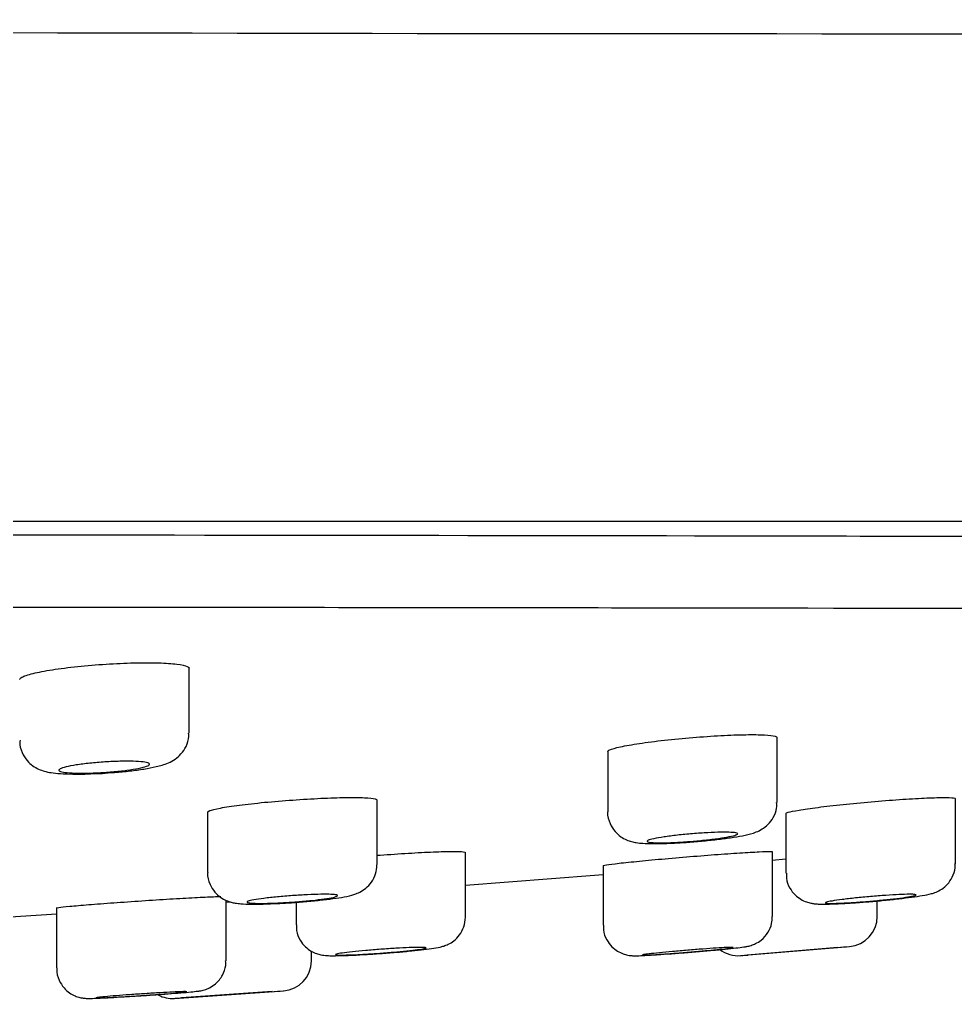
# Model space of a CAD drawing. Header units: millimetres. Extents: x -60 to 7633, y -2614 to 2146.
# Drawn here: x 6895.66 to 6911.13, y -807.65 to -791.47 of the extents above; entities that cross this region are included whole.
import ezdxf

# ---------------------------------------------------------------- set-up
doc = ezdxf.new("R2010")
doc.units = ezdxf.units.MM
doc.layers.get('0').update_dxf_attribs({"color": 250})

msp = doc.modelspace()

# ---------------------------------------------------------------- linework, layer by layer
at = {"linetype": 'Continuous'}
for p, q in [((6898.46, -803.263), (6898.46, -802.173)), ((6908.179, -804.412), (6908.179, -803.333)), ((6905.379, -803.561), (6905.379, -804.558)), ((6896.379, -803.935), (6896.445, -803.938)), ((6901.567, -805.436), (6901.567, -804.367)), ((6911.126, -805.422), (6911.126, -804.346)), ((6898.767, -804.564), (6898.767, -805.563)), ((6908.326, -804.587), (6908.326, -805.577)), ((6903.029, -806.301), (6903.029, -805.233)), ((6908.325, -805.347), (6908.099, -805.367)), ((6908.104, -806.293), (6908.104, -805.223)), ((6905.304, -805.449), (6905.304, -806.439)), ((6896.272, -806.148), (6896.272, -807.145)), ((6899.072, -807.027), (6899.072, -806.028)), ((6899.151, -806.055), (6899.072, -806.061)), ((6900.229, -806.06), (6900.229, -806.432)), ((6909.835, -806.291), (6909.835, -806.036)), ((6903.029, -806.301), (6903.029, -806.301)), ((6905.304, -806.439), (6905.304, -806.439)), ((6907.576, -806.941), (6909.378, -806.788)), ((6909.185, -806.805), (6907.685, -806.932)), ((6900.485, -807.025), (6900.485, -806.869)), ((6896.272, -807.145), (6896.272, -807.145)), ((6898.219, -807.647), (6900.02, -807.522)), ((6899.835, -807.535), (6898.335, -807.639))]:
    msp.add_line(p, q, dxfattribs=at)
for centre, radius, start, end in [((6910.287, 5152.818), 5944.521, 269.4925089, 270.4095), ((6896.624, -797.034), 6.906, 268.5155, 274.9626), ((6857.635, -208.104), 599.393, 274.343368, 274.561487), ((6857.635, -208.104), 599.393, 273.565374, 273.695923), ((6909.335, -806.29), 0.5, 274.8493, 359.5667), ((6857.635, -207.518), 601.5, 274.915506, 274.934466), ((6905.319, -793.915), 13.039, 273.1307, 273.4689), ((6907.535, -806.442), 0.5, 232.9125, 274.8482), ((6857.635, -207.518), 601.5, 274.76383, 274.773942), ((6899.985, -807.024), 0.5, 273.9551, 359.5511), ((6898.185, -807.148), 0.5, 242.6088, 273.9544), ((6857.635, -207.518), 601.5, 274.022131, 274.040383), ((6857.635, -207.518), 601.5, 273.869895, 273.880742)]:
    msp.add_arc(centre, radius, start, end, dxfattribs=at)
for points, knots in [([(6857.635, -799.762), (6863.628, -799.762), (6869.558, -799.762), (6881.295, -799.762), (6886.985, -799.762), (6895.17, -799.762), (6897.845, -799.762), (6903.086, -799.762), (6905.665, -799.762), (6913.089, -799.762), (6917.653, -799.762), (6926.024, -799.762), (6929.854, -799.762), (6936.427, -799.762), (6939.213, -799.762), (6942.629, -799.762), (6943.641, -799.762), (6945.363, -799.762), (6946.08, -799.762), (6947.804, -799.763), (6948.392, -799.763), (6948.392, -799.762)], [0, 0, 0, 0, 0.125, 0.125, 0.25, 0.25, 0.3125, 0.3125, 0.375, 0.375, 0.5, 0.5, 0.625, 0.625, 0.75, 0.75, 0.8125, 0.8125, 0.875, 0.875, 1, 1, 1, 1]), ([(6947.801, -800.028), (6947.8, -800.028), (6947.657, -800.025), (6947.082, -800.017), (6946.646, -800.012), (6944.908, -799.998), (6943.196, -799.991), (6939.825, -799.991), (6938.566, -799.993), (6935.77, -799.999), (6934.237, -800.003), (6929.32, -800.017), (6925.596, -800.028), (6919.339, -800.028), (6917.127, -800.025), (6912.546, -800.017), (6910.178, -800.012), (6902.849, -799.999), (6897.666, -799.991), (6886.682, -799.991), (6881.024, -799.999), (6872.384, -800.012), (6869.475, -800.017), (6863.593, -800.025), (6860.613, -800.028), (6857.635, -800.028)], [0.7500279, 0.7500279, 0.7500279, 0.7500279, 0.765625, 0.765625, 0.78125, 0.78125, 0.8125, 0.8125, 0.828125, 0.828125, 0.84375, 0.84375, 0.875, 0.875, 0.890625, 0.890625, 0.90625, 0.90625, 0.9375, 0.9375, 0.96875, 0.96875, 0.984375, 0.984375, 1, 1, 1, 1]), ([(6857.635, -801.205), (6860.484, -801.205), (6863.321, -801.203), (6868.971, -801.197), (6871.795, -801.193), (6880.146, -801.183), (6885.524, -801.178), (6893.317, -801.178), (6895.868, -801.18), (6900.875, -801.184), (6903.317, -801.187), (6910.345, -801.197), (6914.684, -801.205), (6920.672, -801.205), (6922.59, -801.203), (6926.179, -801.197), (6927.854, -801.193), (6932.53, -801.183), (6935.183, -801.178), (6939.529, -801.178), (6941.155, -801.184), (6942.791, -801.193), (6943.202, -801.197), (6943.748, -801.203), (6943.885, -801.205), (6943.886, -801.205)], [0, 0, 0, 0, 0.015625, 0.015625, 0.03125, 0.03125, 0.0625, 0.0625, 0.078125, 0.078125, 0.09375, 0.09375, 0.125, 0.125, 0.140625, 0.140625, 0.15625, 0.15625, 0.1875, 0.1875, 0.21875, 0.21875, 0.234375, 0.234375, 0.2497559, 0.2497559, 0.2497559, 0.2497559]), ([(6895.66, -802.379), (6895.66, -802.366), (6895.672, -802.353), (6895.697, -802.339), (6895.733, -802.319), (6895.797, -802.298), (6895.882, -802.277), (6895.967, -802.256), (6896.077, -802.235), (6896.202, -802.215), (6896.327, -802.196), (6896.47, -802.178), (6896.621, -802.162), (6896.77, -802.146), (6896.931, -802.133), (6897.089, -802.123), (6897.245, -802.113), (6897.404, -802.106), (6897.551, -802.102), (6897.697, -802.099), (6897.835, -802.099), (6897.955, -802.102), (6898.074, -802.106), (6898.178, -802.113), (6898.258, -802.123), (6898.339, -802.133), (6898.397, -802.146), (6898.429, -802.161), (6898.449, -802.171), (6898.46, -802.182), (6898.46, -802.193)], [0.1232432, 0.1232432, 0.1232432, 0.1232432, 0.1604057, 0.1604057, 0.1604057, 0.2145208, 0.2145208, 0.2145208, 0.2689046, 0.2689046, 0.2689046, 0.323259, 0.323259, 0.323259, 0.3772949, 0.3772949, 0.3772949, 0.4308662, 0.4308662, 0.4308662, 0.4840355, 0.4840355, 0.4840355, 0.5370402, 0.5370402, 0.5370402, 0.5901848, 0.5901848, 0.5901848, 0.6235118, 0.6235118, 0.6235118, 0.6235118]), ([(6895.667, -803.381), (6895.665, -803.408), (6895.659, -803.487), (6895.711, -803.621), (6895.799, -803.742), (6895.901, -803.823), (6896.003, -803.873), (6896.106, -803.904), (6896.224, -803.924), (6896.317, -803.931), (6896.379, -803.935)], [0, 0, 0, 0, 0.061934, 0.210104, 0.332598, 0.440479, 0.544039, 0.657844, 0.807746, 1, 1, 1, 1]), ([(6897.221, -803.914), (6897.224, -803.914), (6897.31, -803.908), (6897.49, -803.889), (6897.722, -803.858), (6897.934, -803.816), (6898.082, -803.776), (6898.226, -803.702), (6898.334, -803.609), (6898.418, -803.482), (6898.462, -803.354), (6898.455, -803.283), (6898.453, -803.263)], [0, 0, 0, 0, 0.004713, 0.148202, 0.293023, 0.444441, 0.620072, 0.710635, 0.787733, 0.873996, 0.969211, 1, 1, 1, 1]), ([(6905.379, -803.567), (6905.379, -803.559), (6905.39, -803.549), (6905.413, -803.539), (6905.447, -803.524), (6905.508, -803.506), (6905.591, -803.489), (6905.674, -803.471), (6905.781, -803.452), (6905.904, -803.434), (6906.027, -803.415), (6906.169, -803.397), (6906.318, -803.381), (6906.467, -803.364), (6906.628, -803.349), (6906.786, -803.336), (6906.943, -803.323), (6907.102, -803.312), (6907.251, -803.304), (6907.398, -803.296), (6907.539, -803.291), (6907.66, -803.289), (6907.781, -803.287), (6907.887, -803.288), (6907.969, -803.293), (6908.051, -803.297), (6908.111, -803.304), (6908.145, -803.314), (6908.167, -803.32), (6908.179, -803.328), (6908.179, -803.336)], [0.1246693, 0.1246693, 0.1246693, 0.1246693, 0.1598926, 0.1598926, 0.1598926, 0.2136389, 0.2136389, 0.2136389, 0.267715, 0.267715, 0.267715, 0.3219606, 0.3219606, 0.3219606, 0.3761376, 0.3761376, 0.3761376, 0.4300366, 0.4300366, 0.4300366, 0.4835725, 0.4835725, 0.4835725, 0.536822, 0.536822, 0.536822, 0.589986, 0.589986, 0.589986, 0.6249409, 0.6249409, 0.6249409, 0.6249409]), ([(6896.527, -803.922), (6896.468, -803.919), (6896.418, -803.915), (6896.383, -803.908), (6896.347, -803.902), (6896.323, -803.894), (6896.314, -803.885), (6896.305, -803.876), (6896.31, -803.866), (6896.329, -803.856), (6896.348, -803.845), (6896.381, -803.834), (6896.427, -803.822), (6896.472, -803.811), (6896.53, -803.8), (6896.597, -803.79), (6896.664, -803.779), (6896.74, -803.769), (6896.821, -803.761), (6896.901, -803.753), (6896.987, -803.745), (6897.071, -803.74), (6897.155, -803.734), (6897.24, -803.731), (6897.319, -803.729), (6897.397, -803.727), (6897.472, -803.727), (6897.536, -803.729), (6897.601, -803.731), (6897.657, -803.734), (6897.7, -803.739), (6897.743, -803.745), (6897.775, -803.752), (6897.793, -803.76), (6897.81, -803.768), (6897.814, -803.778), (6897.804, -803.788), (6897.794, -803.798), (6897.769, -803.809), (6897.732, -803.82), (6897.694, -803.831), (6897.643, -803.843), (6897.582, -803.854), (6897.522, -803.864), (6897.45, -803.875), (6897.373, -803.884), (6897.296, -803.893), (6897.212, -803.901), (6897.127, -803.908), (6897.044, -803.914), (6896.957, -803.919), (6896.875, -803.922), (6896.794, -803.925), (6896.716, -803.926), (6896.646, -803.926), (6896.603, -803.925), (6896.563, -803.924), (6896.527, -803.922)], [0, 0, 0, 0, 0.053375, 0.053375, 0.053375, 0.106729, 0.106729, 0.106729, 0.160392, 0.160392, 0.160392, 0.214499, 0.214499, 0.214499, 0.268876, 0.268876, 0.268876, 0.323228, 0.323228, 0.323228, 0.377268, 0.377268, 0.377268, 0.430847, 0.430847, 0.430847, 0.484025, 0.484025, 0.484025, 0.537035, 0.537035, 0.537035, 0.590179, 0.590179, 0.590179, 0.6437, 0.6437, 0.6437, 0.697678, 0.697678, 0.697678, 0.751999, 0.751999, 0.751999, 0.806393, 0.806393, 0.806393, 0.860554, 0.860554, 0.860554, 0.91428, 0.91428, 0.91428, 0.967564, 0.967564, 0.967564, 1, 1, 1, 1]), ([(6898.767, -804.569), (6898.767, -804.561), (6898.779, -804.553), (6898.802, -804.544), (6898.836, -804.531), (6898.897, -804.516), (6898.98, -804.501), (6899.064, -804.485), (6899.171, -804.469), (6899.294, -804.453), (6899.417, -804.437), (6899.559, -804.422), (6899.708, -804.407), (6899.857, -804.393), (6900.017, -804.38), (6900.174, -804.369), (6900.331, -804.357), (6900.491, -804.348), (6900.639, -804.341), (6900.786, -804.334), (6900.927, -804.33), (6901.048, -804.328), (6901.17, -804.327), (6901.276, -804.328), (6901.358, -804.331), (6901.44, -804.335), (6901.5, -804.341), (6901.534, -804.35), (6901.556, -804.355), (6901.567, -804.362), (6901.567, -804.369)], [0.1247346, 0.1247346, 0.1247346, 0.1247346, 0.1601998, 0.1601998, 0.1601998, 0.2139362, 0.2139362, 0.2139362, 0.2679192, 0.2679192, 0.2679192, 0.3220281, 0.3220281, 0.3220281, 0.376085, 0.376085, 0.376085, 0.4299343, 0.4299343, 0.4299343, 0.4835125, 0.4835125, 0.4835125, 0.5368765, 0.5368765, 0.5368765, 0.5901764, 0.5901764, 0.5901764, 0.6250071, 0.6250071, 0.6250071, 0.6250071]), ([(6908.326, -804.591), (6908.326, -804.586), (6908.338, -804.579), (6908.362, -804.572), (6908.397, -804.562), (6908.458, -804.549), (6908.541, -804.535), (6908.625, -804.521), (6908.733, -804.505), (6908.855, -804.49), (6908.978, -804.474), (6909.12, -804.458), (6909.269, -804.442), (6909.417, -804.427), (6909.577, -804.411), (6909.735, -804.398), (6909.892, -804.384), (6910.052, -804.371), (6910.2, -804.361), (6910.348, -804.351), (6910.489, -804.343), (6910.611, -804.337), (6910.732, -804.331), (6910.838, -804.328), (6910.92, -804.328), (6911.001, -804.327), (6911.061, -804.33), (6911.094, -804.334), (6911.115, -804.337), (6911.126, -804.342), (6911.126, -804.347)], [0.1239483, 0.1239483, 0.1239483, 0.1239483, 0.1599657, 0.1599657, 0.1599657, 0.2134982, 0.2134982, 0.2134982, 0.2672976, 0.2672976, 0.2672976, 0.3213239, 0.3213239, 0.3213239, 0.3754374, 0.3754374, 0.3754374, 0.4294578, 0.4294578, 0.4294578, 0.4832458, 0.4832458, 0.4832458, 0.5367653, 0.5367653, 0.5367653, 0.5900992, 0.5900992, 0.5900992, 0.6242219, 0.6242219, 0.6242219, 0.6242219]), ([(6906.138, -805.09), (6906.175, -805.089), (6906.273, -805.089), (6906.478, -805.081), (6906.736, -805.065), (6906.998, -805.042), (6907.247, -805.015), (6907.47, -804.984), (6907.666, -804.948), (6907.793, -804.917), (6907.929, -804.855), (6908.035, -804.773), (6908.123, -804.657), (6908.176, -804.526), (6908.173, -804.445), (6908.171, -804.412)], [0, 0, 0, 0, 0.049686, 0.149702, 0.245642, 0.3407, 0.43647, 0.532909, 0.632958, 0.748176, 0.800584, 0.850371, 0.904583, 0.966102, 1, 1, 1, 1]), ([(6905.381, -804.556), (6905.38, -804.562), (6905.37, -804.627), (6905.409, -804.753), (6905.491, -804.887), (6905.59, -804.977), (6905.688, -805.031), (6905.778, -805.06), (6905.865, -805.077), (6905.974, -805.087), (6906.07, -805.089), (6906.138, -805.09)], [0, 0, 0, 0, 0.01293, 0.16368, 0.283381, 0.386247, 0.478218, 0.562088, 0.655802, 0.795785, 1, 1, 1, 1]), ([(6906.248, -805.076), (6906.189, -805.076), (6906.139, -805.074), (6906.103, -805.071), (6906.067, -805.068), (6906.043, -805.063), (6906.034, -805.057), (6906.024, -805.051), (6906.029, -805.043), (6906.047, -805.035), (6906.065, -805.027), (6906.098, -805.018), (6906.142, -805.008), (6906.187, -804.999), (6906.244, -804.989), (6906.31, -804.979), (6906.376, -804.969), (6906.452, -804.959), (6906.532, -804.95), (6906.612, -804.942), (6906.698, -804.933), (6906.782, -804.926), (6906.867, -804.92), (6906.952, -804.914), (6907.032, -804.91), (6907.11, -804.905), (6907.186, -804.903), (6907.251, -804.902), (6907.316, -804.901), (6907.373, -804.901), (6907.416, -804.904), (6907.46, -804.906), (6907.493, -804.91), (6907.511, -804.915), (6907.529, -804.92), (6907.533, -804.927), (6907.524, -804.934), (6907.514, -804.942), (6907.49, -804.951), (6907.453, -804.96), (6907.416, -804.969), (6907.366, -804.979), (6907.306, -804.989), (6907.246, -804.999), (6907.175, -805.009), (6907.099, -805.018), (6907.022, -805.027), (6906.938, -805.036), (6906.854, -805.044), (6906.77, -805.051), (6906.684, -805.058), (6906.602, -805.063), (6906.52, -805.068), (6906.441, -805.072), (6906.37, -805.074), (6906.326, -805.075), (6906.285, -805.076), (6906.248, -805.076)], [0, 0, 0, 0, 0.053254, 0.053254, 0.053254, 0.106499, 0.106499, 0.106499, 0.159901, 0.159901, 0.159901, 0.213647, 0.213647, 0.213647, 0.267721, 0.267721, 0.267721, 0.321963, 0.321963, 0.321963, 0.376136, 0.376136, 0.376136, 0.430034, 0.430034, 0.430034, 0.483571, 0.483571, 0.483571, 0.536823, 0.536823, 0.536823, 0.589991, 0.589991, 0.589991, 0.643308, 0.643308, 0.643308, 0.696941, 0.696941, 0.696941, 0.750923, 0.750923, 0.750923, 0.805136, 0.805136, 0.805136, 0.859356, 0.859356, 0.859356, 0.913356, 0.913356, 0.913356, 0.967004, 0.967004, 0.967004, 1, 1, 1, 1]), ([(6901.567, -805.283), (6901.584, -805.282), (6901.602, -805.28), (6901.619, -805.279), (6901.776, -805.268), (6901.936, -805.257), (6902.085, -805.248), (6902.233, -805.239), (6902.375, -805.232), (6902.498, -805.227), (6902.621, -805.222), (6902.728, -805.22), (6902.812, -805.219), (6902.896, -805.218), (6902.958, -805.22), (6902.993, -805.224), (6903.017, -805.227), (6903.029, -805.23), (6903.029, -805.235)], [0.3695581, 0.3695581, 0.3695581, 0.3695581, 0.3755567, 0.3755567, 0.3755567, 0.4294906, 0.4294906, 0.4294906, 0.483262, 0.483262, 0.483262, 0.5368417, 0.5368417, 0.5368417, 0.5902853, 0.5902853, 0.5902853, 0.6265424, 0.6265424, 0.6265424, 0.6265424]), ([(6905.304, -805.453), (6905.304, -805.451), (6905.314, -805.448), (6905.333, -805.444), (6905.365, -805.438), (6905.424, -805.43), (6905.504, -805.421), (6905.585, -805.411), (6905.689, -805.4), (6905.81, -805.388), (6905.93, -805.376), (6906.07, -805.362), (6906.217, -805.349), (6906.364, -805.336), (6906.523, -805.322), (6906.68, -805.309), (6906.837, -805.296), (6906.997, -805.284), (6907.147, -805.272), (6907.296, -805.261), (6907.438, -805.251), (6907.563, -805.243), (6907.686, -805.235), (6907.795, -805.229), (6907.88, -805.225), (6907.965, -805.221), (6908.029, -805.219), (6908.065, -805.219), (6908.091, -805.219), (6908.104, -805.221), (6908.104, -805.223)], [0.1276319, 0.1276319, 0.1276319, 0.1276319, 0.1603575, 0.1603575, 0.1603575, 0.2138181, 0.2138181, 0.2138181, 0.2674287, 0.2674287, 0.2674287, 0.3212308, 0.3212308, 0.3212308, 0.3751826, 0.3751826, 0.3751826, 0.4291762, 0.4291762, 0.4291762, 0.4830844, 0.4830844, 0.4830844, 0.5368176, 0.5368176, 0.5368176, 0.5903638, 0.5903638, 0.5903638, 0.6279026, 0.6279026, 0.6279026, 0.6279026]), ([(6899.527, -806.09), (6899.564, -806.09), (6899.661, -806.089), (6899.863, -806.083), (6900.119, -806.069), (6900.379, -806.049), (6900.627, -806.026), (6900.848, -805.999), (6901.039, -805.969), (6901.158, -805.944), (6901.283, -805.895), (6901.387, -805.829), (6901.482, -805.728), (6901.553, -805.59), (6901.561, -805.494), (6901.564, -805.438)], [0, 0, 0, 0, 0.049302, 0.148069, 0.243305, 0.337774, 0.432873, 0.528471, 0.62717, 0.73874, 0.786483, 0.834296, 0.885399, 0.944086, 1, 1, 1, 1]), ([(6909.113, -806.086), (6909.149, -806.085), (6909.243, -806.081), (6909.442, -806.069), (6909.694, -806.05), (6909.951, -806.027), (6910.195, -806.001), (6910.411, -805.975), (6910.593, -805.947), (6910.697, -805.928), (6910.802, -805.895), (6910.902, -805.845), (6911.001, -805.762), (6911.082, -805.643), (6911.127, -805.518), (6911.121, -805.446), (6911.119, -805.422)], [0, 0, 0, 0, 0.048688, 0.145278, 0.23952, 0.333394, 0.427779, 0.522439, 0.61934, 0.725191, 0.76936, 0.815216, 0.861005, 0.913986, 0.975628, 1, 1, 1, 1]), ([(6898.77, -805.561), (6898.769, -805.567), (6898.759, -805.631), (6898.798, -805.756), (6898.878, -805.889), (6898.975, -805.978), (6899.072, -806.031), (6899.157, -806.06), (6899.236, -806.076), (6899.336, -806.086), (6899.44, -806.09), (6899.515, -806.09), (6899.527, -806.09)], [0, 0, 0, 0, 0.013307, 0.161206, 0.278467, 0.378826, 0.467949, 0.546744, 0.627388, 0.749543, 0.965895, 1, 1, 1, 1]), ([(6908.334, -805.577), (6908.332, -805.607), (6908.327, -805.689), (6908.38, -805.82), (6908.468, -805.936), (6908.566, -806.011), (6908.659, -806.054), (6908.737, -806.075), (6908.801, -806.084), (6908.875, -806.09), (6908.973, -806.091), (6909.064, -806.088), (6909.113, -806.086)], [0, 0, 0, 0, 0.062216, 0.19346, 0.299408, 0.390406, 0.469995, 0.537209, 0.597807, 0.688092, 0.858608, 1, 1, 1, 1]), ([(6896.272, -806.153), (6896.272, -806.152), (6896.284, -806.149), (6896.308, -806.145), (6896.344, -806.14), (6896.405, -806.133), (6896.489, -806.126), (6896.573, -806.118), (6896.68, -806.108), (6896.803, -806.098), (6896.926, -806.088), (6897.067, -806.077), (6897.215, -806.067), (6897.363, -806.056), (6897.523, -806.045), (6897.68, -806.034), (6897.837, -806.024), (6897.996, -806.013), (6898.144, -806.004), (6898.292, -805.996), (6898.432, -805.988), (6898.554, -805.981), (6898.676, -805.975), (6898.783, -805.97), (6898.865, -805.967), (6898.913, -805.965), (6898.954, -805.964), (6898.986, -805.963)], [0.1243785, 0.1243785, 0.1243785, 0.1243785, 0.1606014, 0.1606014, 0.1606014, 0.2141482, 0.2141482, 0.2141482, 0.2677982, 0.2677982, 0.2677982, 0.3215755, 0.3215755, 0.3215755, 0.3754487, 0.3754487, 0.3754487, 0.429344, 0.429344, 0.429344, 0.4831777, 0.4831777, 0.4831777, 0.5368929, 0.5368929, 0.5368929, 0.5684381, 0.5684381, 0.5684381, 0.5684381]), ([(6899.637, -806.077), (6899.578, -806.077), (6899.528, -806.076), (6899.492, -806.073), (6899.455, -806.07), (6899.431, -806.066), (6899.422, -806.061), (6899.413, -806.056), (6899.417, -806.049), (6899.436, -806.042), (6899.454, -806.035), (6899.487, -806.027), (6899.531, -806.019), (6899.576, -806.011), (6899.634, -806.002), (6899.699, -805.994), (6899.765, -805.985), (6899.841, -805.977), (6899.921, -805.969), (6900.001, -805.962), (6900.087, -805.954), (6900.171, -805.949), (6900.255, -805.943), (6900.34, -805.938), (6900.42, -805.934), (6900.499, -805.93), (6900.574, -805.928), (6900.639, -805.927), (6900.704, -805.926), (6900.761, -805.927), (6900.805, -805.929), (6900.849, -805.931), (6900.881, -805.934), (6900.899, -805.938), (6900.917, -805.943), (6900.922, -805.949), (6900.912, -805.955), (6900.902, -805.962), (6900.878, -805.97), (6900.841, -805.978), (6900.804, -805.986), (6900.754, -805.994), (6900.694, -806.003), (6900.634, -806.011), (6900.563, -806.02), (6900.487, -806.028), (6900.41, -806.036), (6900.327, -806.043), (6900.243, -806.05), (6900.159, -806.056), (6900.072, -806.062), (6899.99, -806.066), (6899.909, -806.071), (6899.829, -806.074), (6899.759, -806.076), (6899.715, -806.077), (6899.674, -806.077), (6899.637, -806.077)], [0, 0, 0, 0, 0.053367, 0.053367, 0.053367, 0.106727, 0.106727, 0.106727, 0.160206, 0.160206, 0.160206, 0.213942, 0.213942, 0.213942, 0.267924, 0.267924, 0.267924, 0.322029, 0.322029, 0.322029, 0.376084, 0.376084, 0.376084, 0.429932, 0.429932, 0.429932, 0.483511, 0.483511, 0.483511, 0.536878, 0.536878, 0.536878, 0.59018, 0.59018, 0.59018, 0.643594, 0.643594, 0.643594, 0.697246, 0.697246, 0.697246, 0.751159, 0.751159, 0.751159, 0.805244, 0.805244, 0.805244, 0.859334, 0.859334, 0.859334, 0.913258, 0.913258, 0.913258, 0.96692, 0.96692, 0.96692, 1, 1, 1, 1]), ([(6909.197, -806.075), (6909.138, -806.077), (6909.088, -806.078), (6909.052, -806.077), (6909.015, -806.077), (6908.991, -806.075), (6908.981, -806.071), (6908.971, -806.068), (6908.976, -806.063), (6908.994, -806.058), (6909.012, -806.052), (6909.045, -806.045), (6909.089, -806.038), (6909.133, -806.03), (6909.19, -806.022), (6909.255, -806.014), (6909.321, -806.005), (6909.397, -805.997), (6909.476, -805.988), (6909.555, -805.98), (6909.641, -805.972), (6909.725, -805.964), (6909.81, -805.957), (6909.895, -805.95), (6909.975, -805.945), (6910.054, -805.939), (6910.13, -805.935), (6910.196, -805.932), (6910.261, -805.929), (6910.318, -805.927), (6910.363, -805.927), (6910.407, -805.926), (6910.439, -805.928), (6910.458, -805.93), (6910.476, -805.933), (6910.481, -805.937), (6910.471, -805.942), (6910.462, -805.947), (6910.438, -805.953), (6910.401, -805.96), (6910.365, -805.967), (6910.315, -805.975), (6910.256, -805.983), (6910.196, -805.991), (6910.125, -805.999), (6910.05, -806.008), (6909.973, -806.016), (6909.89, -806.025), (6909.806, -806.033), (6909.722, -806.04), (6909.635, -806.048), (6909.553, -806.054), (6909.471, -806.06), (6909.392, -806.065), (6909.321, -806.069), (6909.276, -806.071), (6909.235, -806.073), (6909.197, -806.075)], [0, 0, 0, 0, 0.053316, 0.053316, 0.053316, 0.10663, 0.10663, 0.10663, 0.159971, 0.159971, 0.159971, 0.2135, 0.2135, 0.2135, 0.267293, 0.267293, 0.267293, 0.321314, 0.321314, 0.321314, 0.375424, 0.375424, 0.375424, 0.429446, 0.429446, 0.429446, 0.483239, 0.483239, 0.483239, 0.536765, 0.536765, 0.536765, 0.590104, 0.590104, 0.590104, 0.643416, 0.643416, 0.643416, 0.696873, 0.696873, 0.696873, 0.750582, 0.750582, 0.750582, 0.804543, 0.804543, 0.804543, 0.858644, 0.858644, 0.858644, 0.912711, 0.912711, 0.912711, 0.966585, 0.966585, 0.966585, 1, 1, 1, 1]), ([(6901.012, -806.939), (6901.049, -806.938), (6901.142, -806.935), (6901.339, -806.925), (6901.59, -806.909), (6901.846, -806.889), (6902.089, -806.868), (6902.303, -806.846), (6902.481, -806.824), (6902.58, -806.808), (6902.667, -806.785), (6902.749, -806.754), (6902.845, -806.695), (6902.938, -806.599), (6903.013, -806.462), (6903.023, -806.363), (6903.027, -806.304)], [0, 0, 0, 0, 0.048336, 0.143899, 0.237439, 0.330662, 0.424338, 0.518162, 0.613862, 0.716923, 0.755584, 0.790964, 0.834019, 0.883203, 0.939943, 1, 1, 1, 1]), ([(6906.108, -806.931), (6906.144, -806.928), (6906.235, -806.923), (6906.429, -806.909), (6906.675, -806.89), (6906.928, -806.869), (6907.167, -806.848), (6907.377, -806.827), (6907.544, -806.809), (6907.636, -806.797), (6907.695, -806.787), (6907.756, -806.771), (6907.831, -806.741), (6907.934, -806.677), (6908.032, -806.566), (6908.096, -806.424), (6908.097, -806.337), (6908.097, -806.294)], [0, 0, 0, 0, 0.047443, 0.140208, 0.232123, 0.324022, 0.416228, 0.508321, 0.601388, 0.698103, 0.742803, 0.765242, 0.795279, 0.836191, 0.899093, 0.95701, 1, 1, 1, 1]), ([(6900.237, -806.432), (6900.235, -806.466), (6900.232, -806.55), (6900.287, -806.682), (6900.375, -806.794), (6900.471, -806.867), (6900.562, -806.908), (6900.637, -806.928), (6900.694, -806.936), (6900.757, -806.941), (6900.849, -806.943), (6900.946, -806.941), (6901.012, -806.939)], [0, 0, 0, 0, 0.07063, 0.197853, 0.3011, 0.389696, 0.466489, 0.529846, 0.584327, 0.658845, 0.803429, 1, 1, 1, 1]), ([(6905.311, -806.439), (6905.309, -806.467), (6905.304, -806.547), (6905.355, -806.677), (6905.441, -806.793), (6905.537, -806.868), (6905.628, -806.912), (6905.705, -806.932), (6905.759, -806.94), (6905.796, -806.942), (6905.838, -806.943), (6905.902, -806.942), (6905.978, -806.938), (6906.031, -806.935)], [0, 0, 0, 0, 0.05997, 0.195562, 0.30429, 0.396604, 0.475169, 0.539354, 0.585482, 0.625232, 0.681569, 0.810264, 1, 1, 1, 1]), ([(6901.099, -806.929), (6901.04, -806.931), (6900.99, -806.932), (6900.954, -806.932), (6900.917, -806.931), (6900.893, -806.929), (6900.884, -806.926), (6900.874, -806.924), (6900.879, -806.92), (6900.897, -806.915), (6900.915, -806.91), (6900.948, -806.904), (6900.992, -806.898), (6901.037, -806.892), (6901.094, -806.885), (6901.16, -806.878), (6901.225, -806.871), (6901.301, -806.863), (6901.38, -806.856), (6901.46, -806.849), (6901.545, -806.842), (6901.63, -806.836), (6901.714, -806.83), (6901.799, -806.824), (6901.879, -806.82), (6901.958, -806.815), (6902.033, -806.811), (6902.099, -806.809), (6902.164, -806.806), (6902.222, -806.805), (6902.266, -806.805), (6902.31, -806.804), (6902.343, -806.805), (6902.361, -806.807), (6902.379, -806.81), (6902.383, -806.813), (6902.374, -806.817), (6902.364, -806.821), (6902.34, -806.827), (6902.303, -806.833), (6902.267, -806.838), (6902.216, -806.845), (6902.157, -806.852), (6902.097, -806.859), (6902.026, -806.866), (6901.951, -806.873), (6901.874, -806.88), (6901.791, -806.887), (6901.707, -806.894), (6901.623, -806.9), (6901.537, -806.907), (6901.455, -806.912), (6901.373, -806.917), (6901.293, -806.921), (6901.223, -806.925), (6901.178, -806.927), (6901.137, -806.928), (6901.099, -806.929)], [0, 0, 0, 0, 0.053427, 0.053427, 0.053427, 0.106854, 0.106854, 0.106854, 0.160299, 0.160299, 0.160299, 0.213879, 0.213879, 0.213879, 0.267648, 0.267648, 0.267648, 0.321579, 0.321579, 0.321579, 0.375572, 0.375572, 0.375572, 0.429502, 0.429502, 0.429502, 0.483268, 0.483268, 0.483268, 0.536845, 0.536845, 0.536845, 0.590288, 0.590288, 0.590288, 0.643713, 0.643713, 0.643713, 0.697242, 0.697242, 0.697242, 0.750951, 0.750951, 0.750951, 0.804839, 0.804839, 0.804839, 0.858826, 0.858826, 0.858826, 0.912788, 0.912788, 0.912788, 0.966612, 0.966612, 0.966612, 1, 1, 1, 1]), ([(6906.175, -806.923), (6906.116, -806.927), (6906.066, -806.929), (6906.029, -806.931), (6905.993, -806.932), (6905.968, -806.932), (6905.959, -806.931), (6905.949, -806.93), (6905.954, -806.928), (6905.972, -806.924), (6905.99, -806.921), (6906.023, -806.917), (6906.067, -806.912), (6906.111, -806.906), (6906.168, -806.9), (6906.233, -806.894), (6906.299, -806.887), (6906.374, -806.88), (6906.453, -806.873), (6906.533, -806.866), (6906.618, -806.859), (6906.702, -806.852), (6906.786, -806.845), (6906.872, -806.838), (6906.951, -806.832), (6907.031, -806.826), (6907.107, -806.821), (6907.173, -806.817), (6907.238, -806.813), (6907.296, -806.809), (6907.34, -806.807), (6907.384, -806.805), (6907.417, -806.804), (6907.436, -806.805), (6907.454, -806.805), (6907.458, -806.806), (6907.449, -806.809), (6907.439, -806.812), (6907.415, -806.815), (6907.379, -806.82), (6907.342, -806.825), (6907.292, -806.83), (6907.233, -806.836), (6907.173, -806.843), (6907.103, -806.849), (6907.027, -806.856), (6906.951, -806.863), (6906.868, -806.871), (6906.784, -806.878), (6906.701, -806.885), (6906.614, -806.892), (6906.532, -806.898), (6906.45, -806.904), (6906.37, -806.91), (6906.299, -806.915), (6906.255, -806.918), (6906.213, -806.921), (6906.175, -806.923)], [0, 0, 0, 0, 0.053466, 0.053466, 0.053466, 0.106935, 0.106935, 0.106935, 0.160353, 0.160353, 0.160353, 0.21382, 0.21382, 0.21382, 0.267439, 0.267439, 0.267439, 0.321249, 0.321249, 0.321249, 0.375203, 0.375203, 0.375203, 0.429194, 0.429194, 0.429194, 0.483094, 0.483094, 0.483094, 0.536819, 0.536819, 0.536819, 0.590359, 0.590359, 0.590359, 0.643788, 0.643788, 0.643788, 0.697226, 0.697226, 0.697226, 0.75079, 0.75079, 0.75079, 0.804541, 0.804541, 0.804541, 0.85846, 0.85846, 0.85846, 0.912453, 0.912453, 0.912453, 0.966393, 0.966393, 0.966393, 1, 1, 1, 1]), ([(6897.068, -807.639), (6897.103, -807.637), (6897.193, -807.632), (6897.386, -807.621), (6897.631, -807.606), (6897.884, -807.589), (6898.123, -807.571), (6898.332, -807.555), (6898.498, -807.54), (6898.596, -807.529), (6898.649, -807.523), (6898.726, -807.504), (6898.809, -807.471), (6898.919, -807.397), (6899.017, -807.273), (6899.071, -807.132), (6899.067, -807.055), (6899.065, -807.026)], [0, 0, 0, 0, 0.04699, 0.138648, 0.229642, 0.320623, 0.411881, 0.502962, 0.594832, 0.689597, 0.746079, 0.766599, 0.800094, 0.843623, 0.911225, 0.971022, 1, 1, 1, 1]), ([(6896.276, -807.144), (6896.275, -807.152), (6896.265, -807.218), (6896.304, -807.342), (6896.384, -807.471), (6896.478, -807.556), (6896.57, -807.607), (6896.65, -807.633), (6896.71, -807.643), (6896.748, -807.647), (6896.78, -807.648), (6896.83, -807.648), (6896.916, -807.646), (6897.015, -807.641), (6897.068, -807.639)], [0, 0, 0, 0, 0.016885, 0.149597, 0.25397, 0.341777, 0.416566, 0.478662, 0.524279, 0.556914, 0.594512, 0.666174, 0.848505, 1, 1, 1, 1]), ([(6897.143, -807.632), (6897.084, -807.635), (6897.034, -807.637), (6896.997, -807.638), (6896.961, -807.639), (6896.937, -807.639), (6896.927, -807.638), (6896.918, -807.638), (6896.922, -807.636), (6896.941, -807.633), (6896.959, -807.63), (6896.992, -807.627), (6897.036, -807.623), (6897.081, -807.618), (6897.138, -807.613), (6897.204, -807.608), (6897.269, -807.603), (6897.345, -807.597), (6897.424, -807.591), (6897.503, -807.585), (6897.589, -807.579), (6897.673, -807.574), (6897.757, -807.568), (6897.842, -807.563), (6897.922, -807.558), (6898.001, -807.553), (6898.076, -807.549), (6898.142, -807.545), (6898.208, -807.542), (6898.265, -807.539), (6898.309, -807.538), (6898.354, -807.536), (6898.386, -807.535), (6898.404, -807.535), (6898.423, -807.536), (6898.427, -807.537), (6898.417, -807.539), (6898.407, -807.541), (6898.383, -807.544), (6898.346, -807.548), (6898.31, -807.552), (6898.259, -807.557), (6898.2, -807.562), (6898.14, -807.567), (6898.07, -807.572), (6897.994, -807.578), (6897.918, -807.584), (6897.835, -807.59), (6897.751, -807.595), (6897.667, -807.601), (6897.581, -807.607), (6897.499, -807.612), (6897.417, -807.617), (6897.338, -807.622), (6897.267, -807.626), (6897.222, -807.628), (6897.181, -807.63), (6897.143, -807.632)], [0, 0, 0, 0, 0.053545, 0.053545, 0.053545, 0.107093, 0.107093, 0.107093, 0.160607, 0.160607, 0.160607, 0.214154, 0.214154, 0.214154, 0.267802, 0.267802, 0.267802, 0.321577, 0.321577, 0.321577, 0.375449, 0.375449, 0.375449, 0.429343, 0.429343, 0.429343, 0.483177, 0.483177, 0.483177, 0.536894, 0.536894, 0.536894, 0.590489, 0.590489, 0.590489, 0.644009, 0.644009, 0.644009, 0.697537, 0.697537, 0.697537, 0.751149, 0.751149, 0.751149, 0.804885, 0.804885, 0.804885, 0.858733, 0.858733, 0.858733, 0.912629, 0.912629, 0.912629, 0.96649, 0.96649, 0.96649, 1, 1, 1, 1])]:
    msp.add_open_spline(points, degree=3, knots=knots, dxfattribs=at)
msp.add_open_spline([(6899.492, -806.087), (6899.515, -806.087), (6899.54, -806.087), (6899.566, -806.087)], degree=3, dxfattribs=at)

doc.saveas('drawing.dxf')
